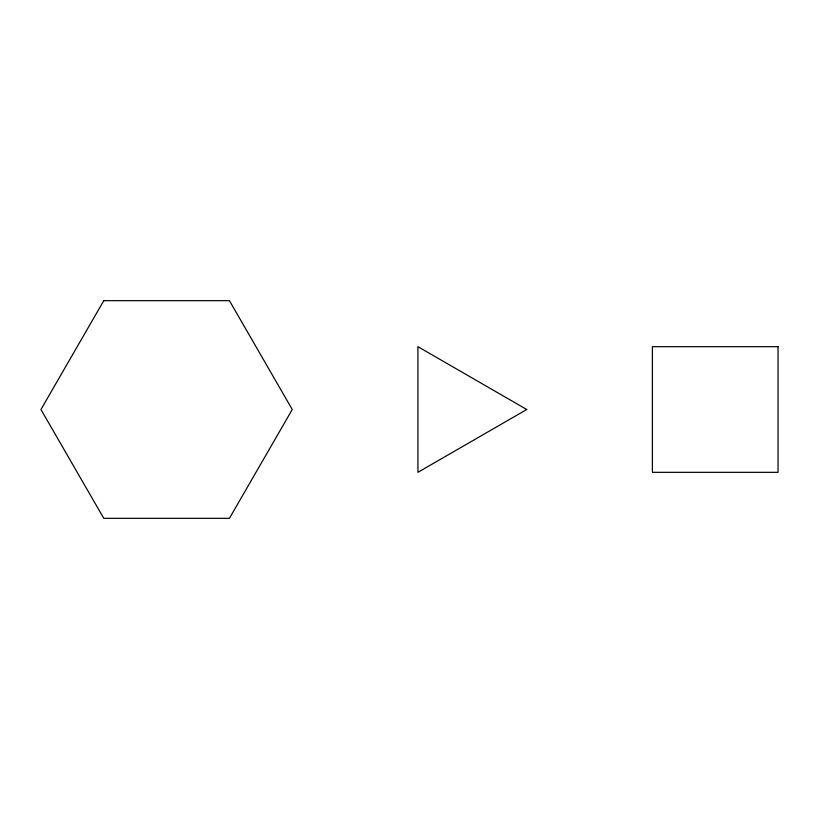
<?xml version="1.0" encoding="UTF-8"?>
<svg xmlns="http://www.w3.org/2000/svg" width="819" height="819" viewBox="0 0 819 819"><rect width="100%" height="100%" fill="white"/><g stroke="black" fill="none" stroke-linecap="round" stroke-linejoin="round"><path stroke-width="1.23" d="M103.778 300.675L40.95 409.5L103.778 518.325L229.433 518.325L292.26 409.5L229.433 300.675L103.778 300.675M526.74 409.5L417.915 472.328L417.915 346.672L526.74 409.5M778.05 346.672L652.395 346.672L652.395 472.328L778.05 472.328L778.05 346.672"/></g></svg>
